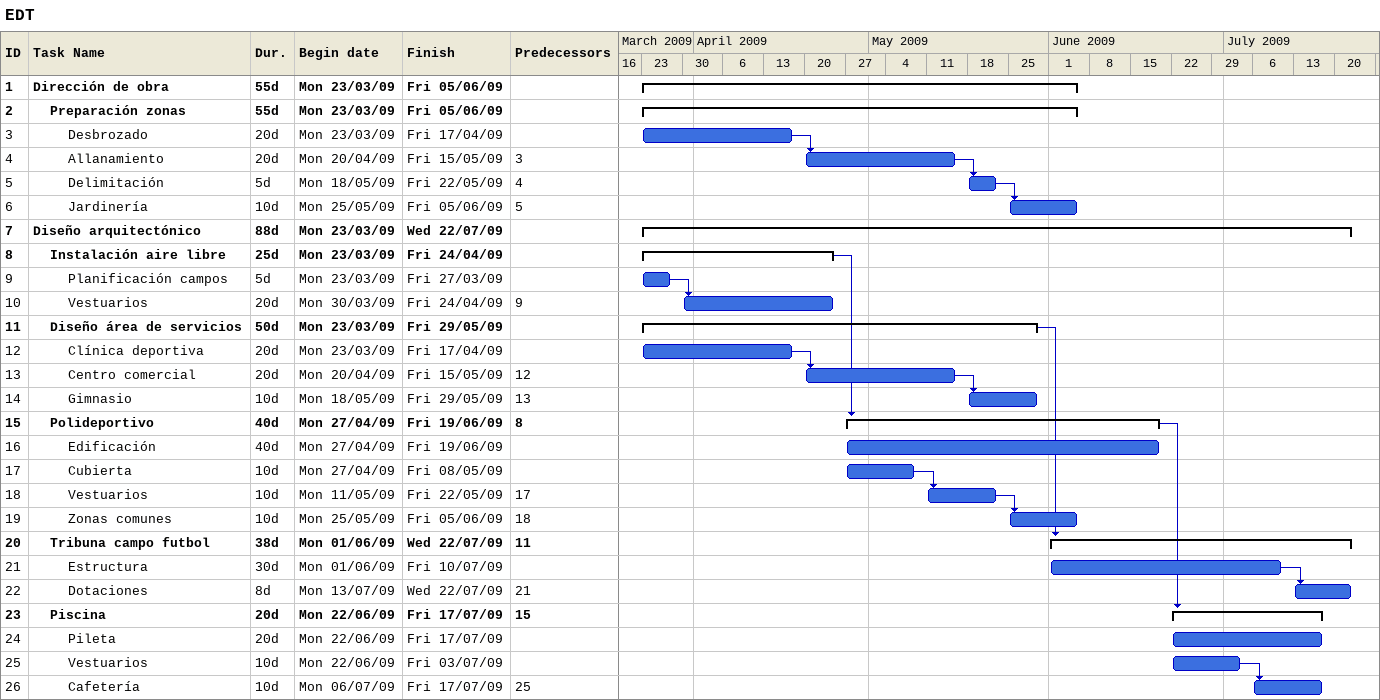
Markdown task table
EDT

| ID | Level | Task | Duration | Start | Finish | Predecessors |
|---|---|---|---|---|---|---|
| 1 | 1 | **Dirección de obra** | 55d | 2009-03-23 | 2009-06-05 |  |
| 2 | 2 | **Preparación zonas** | 55d | 2009-03-23 | 2009-06-05 |  |
| 3 | 3 | Desbrozado | 20d | 2009-03-23 | 2009-04-17 |  |
| 4 | 3 | Allanamiento | 20d | 2009-04-20 | 2009-05-15 | 3 |
| 5 | 3 | Delimitación | 5d | 2009-05-18 | 2009-05-22 | 4 |
| 6 | 3 | Jardinería | 10d | 2009-05-25 | 2009-06-05 | 5 |
| 7 | 1 | **Diseño arquitectónico** | 88d | 2009-03-23 | 2009-07-22 |  |
| 8 | 2 | **Instalación aire libre** | 25d | 2009-03-23 | 2009-04-24 |  |
| 9 | 3 | Planificación campos | 5d | 2009-03-23 | 2009-03-27 |  |
| 10 | 3 | Vestuarios | 20d | 2009-03-30 | 2009-04-24 | 9 |
| 11 | 2 | **Diseño área de servicios** | 50d | 2009-03-23 | 2009-05-29 |  |
| 12 | 3 | Clínica deportiva | 20d | 2009-03-23 | 2009-04-17 |  |
| 13 | 3 | Centro comercial | 20d | 2009-04-20 | 2009-05-15 | 12 |
| 14 | 3 | Gimnasio | 10d | 2009-05-18 | 2009-05-29 | 13 |
| 15 | 2 | **Polideportivo** | 40d | 2009-04-27 | 2009-06-19 | 8 |
| 16 | 3 | Edificación | 40d | 2009-04-27 | 2009-06-19 |  |
| 17 | 3 | Cubierta | 10d | 2009-04-27 | 2009-05-08 |  |
| 18 | 3 | Vestuarios | 10d | 2009-05-11 | 2009-05-22 | 17 |
| 19 | 3 | Zonas comunes | 10d | 2009-05-25 | 2009-06-05 | 18 |
| 20 | 2 | **Tribuna campo futbol** | 38d | 2009-06-01 | 2009-07-22 | 11 |
| 21 | 3 | Estructura | 30d | 2009-06-01 | 2009-07-10 |  |
| 22 | 3 | Dotaciones | 8d | 2009-07-13 | 2009-07-22 | 21 |
| 23 | 2 | **Piscina** | 20d | 2009-06-22 | 2009-07-17 | 15 |
| 24 | 3 | Pileta | 20d | 2009-06-22 | 2009-07-17 |  |
| 25 | 3 | Vestuarios | 10d | 2009-06-22 | 2009-07-03 |  |
| 26 | 3 | Cafetería | 10d | 2009-07-06 | 2009-07-17 | 25 |
